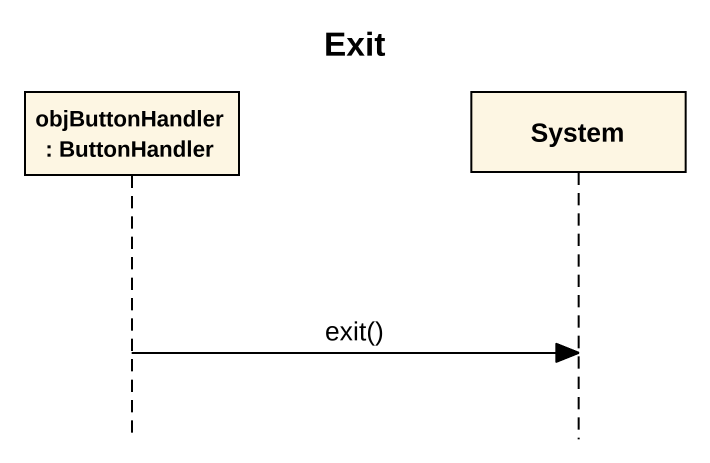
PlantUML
@startuml
title Exit
hide footbox
participant "objButtonHandler : ButtonHandler" as objButtonHandler
participant System

objButtonHandler -> System : exit()
@enduml
